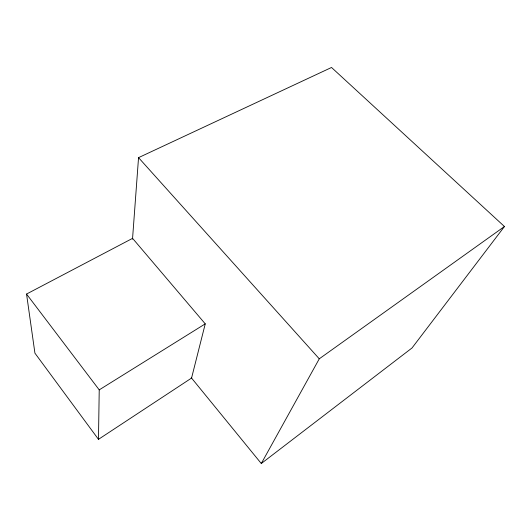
<?xml version="1.0" encoding="UTF-8"?>
<svg xmlns="http://www.w3.org/2000/svg" width="531" height="531" viewBox="0 0 531 531"><rect width="100%" height="100%" fill="white"/><g stroke="black" fill="none" stroke-linecap="round" stroke-linejoin="round"><path stroke-width="0.8" d="M98.474 439.349L99.224 389.873L26.55 294.048L132.577 238.353L205.245 323.857L191.558 378.065L98.474 439.349L34.927 353.168L26.55 294.048M132.511 239.202L138.545 157.641L331.517 67.477L504.45 226.511L412.029 347.964L261.292 463.523L191.246 377.68M261.292 463.523L319.27 358.817L504.45 226.511M99.224 389.873L205.245 323.857M138.545 157.641L319.27 358.817"/></g></svg>
